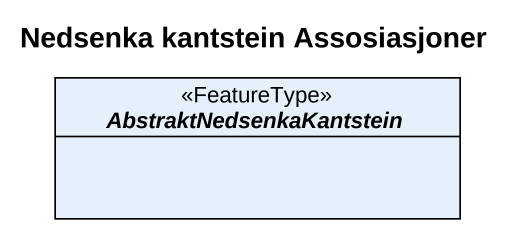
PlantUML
@startuml
title Nedsenka kantstein Assosiasjoner
hide circle
hide empty members
abstract class AbstraktNedsenkaKantstein <<FeatureType>>
@enduml
